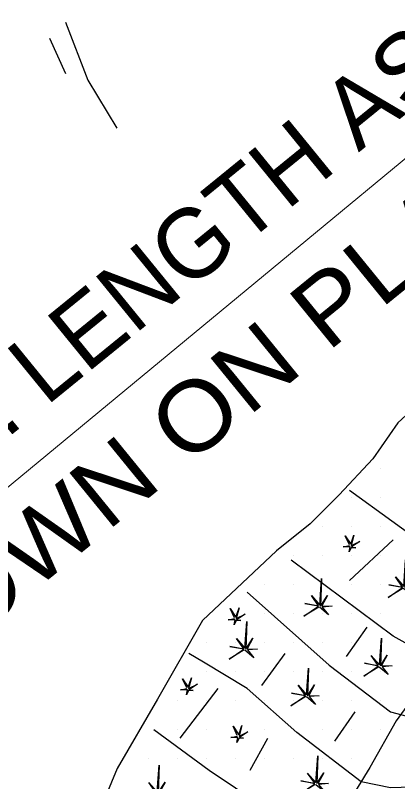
# Model space of a CAD drawing. Extents: x -329 to 40, y -46 to 222.
# Drawn here: x -20.85 to -13.6, y 133.85 to 148.4 of the extents above; entities that cross this region are included whole.
import ezdxf

# ---------------------------------------------------------------- set-up
doc = ezdxf.new("R2010")
doc.units = 0
doc.header["$LTSCALE"] = 0.53
doc.layers.add('1', color=7, linetype='Continuous', lineweight=13)

msp = doc.modelspace()

# ---------------------------------------------------------------- linework, layer by layer
at = {"layer": '1', "lineweight": 25}
for p, q in [((-20.2051, 147.9663), (-19.9005, 147.296)), ((-13.6821, 138.4458), (-14.5129, 137.6697)), ((-14.5683, 136.2287), (-14.1805, 136.783)), ((-16.1745, 135.6745), (-15.7313, 136.2842)), ((-17.7253, 134.6767), (-17.0053, 135.619)), ((-14.7898, 134.6213), (-14.4021, 135.1757)), ((-16.396, 134.067), (-16.0637, 134.6767))]:
    msp.add_line(p, q, dxfattribs=at)
at = {"layer": '1'}
for p, q in [((-13.9314, 139.7968), (-13.9287, 139.7968)), ((-14.4814, 139.2468), (-14.4787, 139.2468)), ((-13.9314, 139.2468), (-13.9287, 139.2468)), ((-15.0314, 138.6968), (-15.0287, 138.6968)), ((-14.4814, 138.6968), (-14.4787, 138.6968)), ((-13.9314, 138.6968), (-13.9287, 138.6968)), ((-15.5842, 138.1468), (-15.5814, 138.1468)), ((-15.5814, 138.1468), (-15.5787, 138.1468)), ((-15.0314, 138.1468), (-15.0287, 138.1468)), ((-14.4814, 138.1468), (-14.4787, 138.1468)), ((-13.9314, 138.1468), (-13.9287, 138.1468)), ((-16.1342, 137.5968), (-16.1314, 137.5968)), ((-15.5842, 137.5968), (-15.5814, 137.5968)), ((-15.5814, 137.5968), (-15.5787, 137.5968)), ((-15.0314, 137.5968), (-15.0287, 137.5968)), ((-14.4814, 137.5968), (-14.4787, 137.5968)), ((-13.9314, 137.5968), (-13.9287, 137.5968)), ((-16.6842, 137.0468), (-16.6814, 137.0468)), ((-16.1342, 137.0468), (-16.1314, 137.0468)), ((-15.5842, 137.0468), (-15.5814, 137.0468)), ((-15.5814, 137.0468), (-15.5787, 137.0468)), ((-15.0314, 137.0468), (-15.0287, 137.0468)), ((-14.4814, 137.0468), (-14.4787, 137.0468)), ((-13.9314, 137.0468), (-13.9287, 137.0468)), ((-17.2342, 136.4968), (-17.2314, 136.4968)), ((-16.6842, 136.4968), (-16.6814, 136.4968)), ((-16.1342, 136.4968), (-16.1314, 136.4968)), ((-15.5842, 136.4968), (-15.5814, 136.4968)), ((-15.5814, 136.4968), (-15.5787, 136.4968)), ((-15.0314, 136.4968), (-15.0287, 136.4968)), ((-14.4814, 136.4968), (-14.4787, 136.4968)), ((-13.9314, 136.4968), (-13.9287, 136.4968)), ((-17.2342, 135.9468), (-17.2314, 135.9468)), ((-16.6842, 135.9468), (-16.6814, 135.9468)), ((-16.1342, 135.9468), (-16.1314, 135.9468)), ((-15.5842, 135.9468), (-15.5814, 135.9468)), ((-15.5814, 135.9468), (-15.5787, 135.9468)), ((-15.0314, 135.9468), (-15.0287, 135.9468)), ((-14.4814, 135.9468), (-14.4787, 135.9468)), ((-13.9314, 135.9468), (-13.9287, 135.9468)), ((-17.7842, 135.3968), (-17.7814, 135.3968)), ((-17.2342, 135.3968), (-17.2314, 135.3968)), ((-16.6842, 135.3968), (-16.6814, 135.3968)), ((-16.1342, 135.3968), (-16.1314, 135.3968)), ((-15.5842, 135.3968), (-15.5814, 135.3968)), ((-15.5814, 135.3968), (-15.5787, 135.3968)), ((-15.0314, 135.3968), (-15.0287, 135.3968)), ((-14.4814, 135.3968), (-14.4787, 135.3968)), ((-13.9314, 135.3968), (-13.9287, 135.3968)), ((-17.7842, 134.8468), (-17.7814, 134.8468)), ((-17.2342, 134.8468), (-17.2314, 134.8468)), ((-16.6842, 134.8468), (-16.6814, 134.8468)), ((-16.1342, 134.8468), (-16.1314, 134.8468)), ((-15.5842, 134.8468), (-15.5814, 134.8468)), ((-15.5814, 134.8468), (-15.5787, 134.8468)), ((-15.0314, 134.8468), (-15.0287, 134.8468)), ((-14.4814, 134.8468), (-14.4787, 134.8468)), ((-13.9314, 134.8468), (-13.9287, 134.8468)), ((-18.3342, 134.2968), (-18.3314, 134.2968)), ((-17.7842, 134.2968), (-17.7814, 134.2968)), ((-17.2342, 134.2968), (-17.2314, 134.2968)), ((-16.6842, 134.2968), (-16.6814, 134.2968)), ((-16.1342, 134.2968), (-16.1314, 134.2968)), ((-15.5842, 134.2968), (-15.5814, 134.2968)), ((-15.5814, 134.2968), (-15.5787, 134.2968)), ((-15.0314, 134.2968), (-15.0287, 134.2968)), ((-14.4814, 134.2968), (-14.4787, 134.2968))]:
    msp.add_line(p, q, dxfattribs=at)
msp.add_lwpolyline([(-25.8318, 135.4462), (-10.4065, 148.2002), (12.8699, 150.4096)], dxfattribs=at)
at = {"layer": '1', "lineweight": 25}
for points in [[(-19.9005, 148.271), (-19.4743, 147.1741), (-18.9262, 146.2598)], [(-0.0583, 142.0257), (-1.1228, 141.8978), (-3.5925, 141.5569), (-5.466, 141.5995), (-6.3601, 141.6422), (-7.1692, 141.4717), (-7.5523, 141.5569), (-8.7872, 142.2387), (-10.5755, 143.6022), (-11.4271, 142.5797), (-12.4916, 141.6848), (-13.5987, 140.6622), (-14.067, 139.9803), (-14.7057, 139.2986), (-15.2592, 138.7447), (-15.8979, 138.2333), (-17.303, 136.9124), (-18.1546, 135.421), (-18.921, 134.1001), (-19.5171, 132.6514)], [(-7.5895, 141.6052), (-8.9187, 140.4966), (-10.3035, 139.3326), (-11.3005, 138.0578), (-12.3528, 136.8385), (-13.0175, 135.8407), (-13.6267, 135.0093), (-14.1252, 134.1225), (-14.5683, 133.402), (-14.9559, 132.5151), (-15.0667, 131.3511), (-15.4544, 130.5197), (-15.7313, 129.4112), (-16.1745, 128.0809), (-17.2268, 126.8061), (-17.8915, 125.4758), (-19.0547, 124.4227), (-20.2177, 123.037), (-21.4916, 121.2633), (-22.2117, 120.5982)], [(-14.5129, 139.3881), (-12.9067, 138.2241), (-11.8543, 137.5035), (-9.0296, 137.2264), (-5.651, 137.2264), (-2.3832, 137.171), (0.0539, 137.3927), (2.0478, 137.3372), (3.9863, 137.7252), (6.4234, 138.2796), (7.0881, 138.5567)], [(-14.5141, 138.3477), (-14.594, 138.5207), (-14.4875, 138.3609), (-14.4277, 138.5339), (-14.4809, 138.3343), (-14.3148, 138.4142), (-14.4742, 138.3077), (-14.3945, 138.2945), (-14.4809, 138.2945), (-14.5208, 138.2147), (-14.5008, 138.3077), (-14.6338, 138.3077), (-14.5141, 138.3343)], [(5.8142, 136.9493), (3.4325, 136.5613), (1.937, 136.1178), (0.774, 135.9516), (-1.4415, 135.8962), (-3.7124, 136.0624), (-5.5956, 136.1178), (-8.4203, 136.2287), (-10.8573, 136.1178), (-12.7959, 136.1178), (-13.6821, 136.6167), (-15.6207, 138.0578)], [(-13.4972, 137.5226), (-13.7818, 137.3464), (-13.5063, 137.5362), (-13.7683, 137.5904), (-13.5063, 137.5452), (-13.6418, 137.7395), (-13.4837, 137.5588), (-13.4476, 138.065), (-13.4657, 137.5408), (-13.3347, 137.744), (-13.4431, 137.5452), (-13.2443, 137.5408), (-13.4341, 137.5226), (-13.3167, 137.3734), (-13.4882, 137.5181)], [(-15.0918, 137.1679), (-15.3763, 136.9917), (-15.1008, 137.1815), (-15.3628, 137.2357), (-15.1008, 137.1906), (-15.2363, 137.3849), (-15.0782, 137.2041), (-15.0421, 137.7103), (-15.0602, 137.1861), (-14.9292, 137.3893), (-15.0377, 137.1906), (-14.8389, 137.1861), (-15.0287, 137.1679), (-14.9112, 137.0187), (-15.0828, 137.1634)], [(-16.4514, 137.4482), (-14.9006, 136.0624), (-13.7374, 135.1757), (-12.6851, 134.8984), (-10.0266, 134.8984), (-7.6449, 134.7876), (-5.1525, 135.0647), (-2.494, 134.9539), (-1.3308, 134.9539), (-0.1123, 135.0647), (1.2724, 135.1757), (3.0448, 135.4528), (4.651, 135.5082)], [(-16.694, 136.9642), (-16.7739, 137.1372), (-16.6675, 136.9775), (-16.6077, 137.1505), (-16.6608, 136.9509), (-16.4947, 137.0307), (-16.6542, 136.9243), (-16.5744, 136.9111), (-16.6608, 136.9111), (-16.7007, 136.8312), (-16.6807, 136.9243), (-16.8137, 136.9243), (-16.694, 136.9509)], [(-16.5092, 136.3523), (-16.7937, 136.1762), (-16.5183, 136.3659), (-16.7802, 136.4202), (-16.5183, 136.375), (-16.6538, 136.5693), (-16.4957, 136.3886), (-16.4596, 136.8947), (-16.4776, 136.3705), (-16.3468, 136.5738), (-16.4551, 136.375), (-16.2563, 136.3705), (-16.4461, 136.3523), (-16.3287, 136.2032), (-16.5003, 136.3478)], [(-13.9579, 136.0332), (-14.2424, 135.857), (-13.967, 136.0468), (-14.2288, 136.101), (-13.967, 136.0558), (-14.1024, 136.2502), (-13.9443, 136.0693), (-13.9082, 136.5756), (-13.9262, 136.0513), (-13.7953, 136.2547), (-13.9037, 136.0558), (-13.705, 136.0513), (-13.8948, 136.0332), (-13.7773, 135.884), (-13.9489, 136.0287)], [(3.8202, 134.5105), (1.217, 134.1225), (-0.5554, 133.6236), (-1.5523, 133.6236), (-3.1032, 133.6791), (-6.4817, 133.7345), (-9.2512, 133.9562), (-11.9097, 133.7899), (-13.7374, 133.7345), (-14.2913, 133.8453), (-15.5099, 134.7876), (-16.4514, 135.619), (-17.2822, 136.1178), (-17.5592, 136.2842)], [(-15.3398, 135.4658), (-15.6244, 135.2897), (-15.3489, 135.4794), (-15.6108, 135.5337), (-15.3489, 135.4885), (-15.4844, 135.6828), (-15.3262, 135.5021), (-15.2902, 136.0083), (-15.3082, 135.484), (-15.1773, 135.6873), (-15.2857, 135.4885), (-15.0869, 135.484), (-15.2767, 135.4658), (-15.1593, 135.3167), (-15.3308, 135.4613)], [(-17.598, 135.634), (-17.6778, 135.8069), (-17.5714, 135.6472), (-17.5116, 135.8202), (-17.5648, 135.6207), (-17.3986, 135.7005), (-17.5581, 135.5941), (-17.4783, 135.5808), (-17.5648, 135.5808), (-17.6047, 135.5009), (-17.5847, 135.5941), (-17.7177, 135.5941), (-17.598, 135.6207)], [(-16.6408, 134.7295), (-16.7207, 134.9025), (-16.6143, 134.7428), (-16.5545, 134.9158), (-16.6077, 134.7162), (-16.4415, 134.796), (-16.601, 134.6896), (-16.5212, 134.6763), (-16.6077, 134.6763), (-16.6476, 134.5965), (-16.6276, 134.6896), (-16.7606, 134.6896), (-16.6408, 134.7162)], [(-18.2237, 134.8431), (-17.1714, 134.067), (-16.1745, 133.402), (-15.3437, 132.8477), (-14.9559, 132.6259), (-13.1282, 132.4597), (-11.6327, 132.1825), (-9.3619, 132.4042), (-8.5312, 132.238), (-6.1494, 132.2933), (-4.9863, 132.4597), (-3.4355, 132.5151), (-2.1062, 132.6259), (-0.4446, 132.7368), (1.6047, 133.0694), (2.7124, 133.2357)], [(-15.1627, 133.7991), (-15.4473, 133.6229), (-15.1718, 133.8127), (-15.4337, 133.8669), (-15.1718, 133.8217), (-15.3073, 134.016), (-15.1492, 133.8353), (-15.1131, 134.3415), (-15.1312, 133.8173), (-15.0002, 134.0205), (-15.1086, 133.8217), (-14.9098, 133.8173), (-15.0996, 133.7991), (-14.9822, 133.6499), (-15.1537, 133.7946)], [(-18.1747, 133.6217), (-18.4593, 133.4456), (-18.1838, 133.6353), (-18.4457, 133.6896), (-18.1838, 133.6444), (-18.3193, 133.8388), (-18.1612, 133.658), (-18.1251, 134.1642), (-18.1431, 133.6399), (-18.0122, 133.8432), (-18.1206, 133.6444), (-17.9218, 133.6399), (-18.1116, 133.6217), (-17.9942, 133.4727), (-18.1657, 133.6173)]]:
    msp.add_lwpolyline(points, dxfattribs=at)

# ---------------------------------------------------------------- texts
at = {"layer": '1'}
msp.add_text('VAR. LENGTH AS', height=1.32, rotation=39.15, dxfattribs=at).set_placement((-23.848, 138.0549))
at = {"layer": '1', "width": 1.1}
msp.add_text('SHOWN ON PLANS', height=1.32, rotation=39.15, dxfattribs=at).set_placement((-23.7985, 134.7773))

doc.saveas('drawing.dxf')
